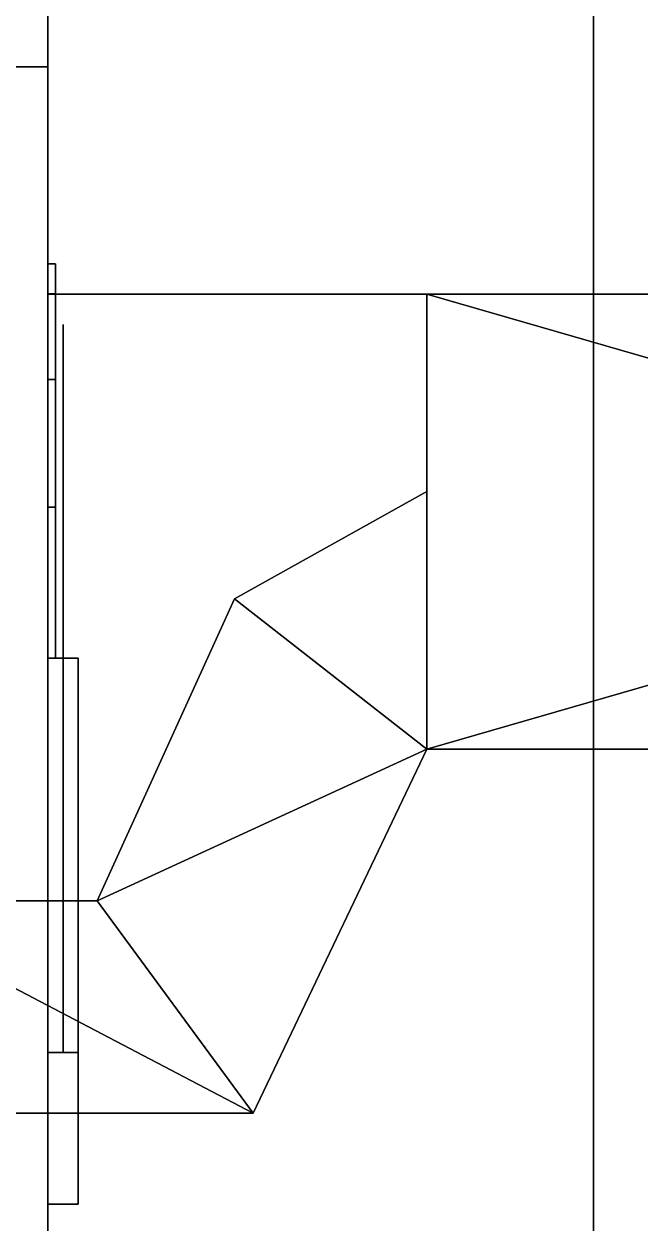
# Model space of a CAD drawing. Extents: x -150 to 2334, y -150 to 2984.
# Drawn here: x 1613.21 to 1633.53, y 727.8 to 767.37 of the extents above; entities that cross this region are included whole.
import ezdxf

# ---------------------------------------------------------------- set-up
doc = ezdxf.new("R2010")
doc.units = 0
for name, color, linetype in [('LAYER0', 7, 'CONTINUOUS'), ('LAYER243', 7, 'CONTINUOUS'), ('LAYER278', 7, 'CONTINUOUS'), ('LAYER309', 7, 'CONTINUOUS'), ('LAYER393', 28, 'CONTINUOUS'), ('LAYER394', 253, 'CONTINUOUS'), ('LAYER395', 28, 'CONTINUOUS'), ('LAYER396', 253, 'CONTINUOUS'), ('LAYER397', 28, 'CONTINUOUS'), ('LAYER398', 253, 'CONTINUOUS'), ('LAYER399', 28, 'CONTINUOUS'), ('LAYER400', 253, 'CONTINUOUS'), ('LAYER401', 28, 'CONTINUOUS'), ('LAYER402', 253, 'CONTINUOUS'), ('LAYER403', 251, 'CONTINUOUS'), ('LAYER727', 251, 'CONTINUOUS'), ('LAYER731', 251, 'CONTINUOUS')]:
    doc.layers.add(name, color=color, linetype=linetype)

msp = doc.modelspace()

# ---------------------------------------------------------------- linework, layer by layer
at = {"layer": 'LAYER0', "invisible_edges": 1}
for points in [[(2334, 2984, -5), (-150, -150, -5), (-150, 2984, -5), (2334, 2984, -5)], [(-150, -150, -5), (2334, 2984, -5), (2334, -150, -5), (-150, -150, -5)], [(2334, -150), (-150, 2984), (-150, -150), (2334, -150)], [(-150, 2984), (2334, -150), (2334, 2984), (-150, 2984)]]:
    msp.add_3dface(points, dxfattribs=at)
at = {"layer": 'LAYER243', "invisible_edges": 1}
for points in [[(2164, 776.458), (1614, 758.458), (1614, 776.458), (2164, 776.458)], [(1614, 758.458), (2164, 776.458), (2164, 758.458), (1614, 758.458)], [(1614, 776.458, 2350), (1614, 758.458), (1614, 758.458, 2350), (1614, 776.458, 2350)], [(1614, 758.458), (1614, 776.458, 2350), (1614, 776.458), (1614, 758.458)], [(2164, 758.458, 2350), (1614, 776.458, 2350), (1614, 758.458, 2350), (2164, 758.458, 2350)], [(1614, 776.458, 2350), (2164, 758.458, 2350), (2164, 776.458, 2350), (1614, 776.458, 2350)], [(2164, 758.458, 2350), (1614, 758.458), (2164, 758.458), (2164, 758.458, 2350)], [(1614, 758.458), (2164, 758.458, 2350), (1614, 758.458, 2350), (1614, 758.458)]]:
    msp.add_3dface(points, dxfattribs=at)
at = {"layer": 'LAYER278', "invisible_edges": 1}
for points in [[(2164, 45.78802, 80), (1614, 758.458, 80), (2164, 758.458, 80), (2164, 45.78802, 80)], [(1614, 758.458, 80), (2164, 45.78802, 80), (1614, 45.78802, 80), (1614, 758.458, 80)], [(2164, 758.458, 98), (1614, 758.458, 80), (1614, 758.458, 98), (2164, 758.458, 98)], [(1614, 758.458, 80), (2164, 758.458, 98), (2164, 758.458, 80), (1614, 758.458, 80)], [(1614, 45.78802, 98), (1614, 758.458, 80), (1614, 45.78802, 80), (1614, 45.78802, 98)], [(1614, 758.458, 80), (1614, 45.78802, 98), (1614, 758.458, 98), (1614, 758.458, 80)], [(1614, 45.78802, 98), (2164, 758.458, 98), (1614, 758.458, 98), (1614, 45.78802, 98)], [(2164, 758.458, 98), (1614, 45.78802, 98), (2164, 45.78802, 98), (2164, 758.458, 98)]]:
    msp.add_3dface(points, dxfattribs=at)
at = {"layer": 'LAYER309', "invisible_edges": 1}
for points in [[(2164, 758.458, 2349), (1614, 45.78802, 2349), (2164, 45.78802, 2349), (2164, 758.458, 2349)], [(1614, 45.78802, 2349), (2164, 758.458, 2349), (1614, 758.458, 2349), (1614, 45.78802, 2349)], [(2164, 758.458, 2349), (1614, 758.458, 2331), (1614, 758.458, 2349), (2164, 758.458, 2349)], [(1614, 758.458, 2331), (2164, 758.458, 2349), (2164, 758.458, 2331), (1614, 758.458, 2331)], [(1614, 758.458, 2331), (1614, 45.78802, 2349), (1614, 758.458, 2349), (1614, 758.458, 2331)], [(1614, 45.78802, 2349), (1614, 758.458, 2331), (1614, 45.78802, 2331), (1614, 45.78802, 2349)], [(1614, 758.458, 2331), (2164, 45.78802, 2331), (1614, 45.78802, 2331), (1614, 758.458, 2331)], [(2164, 45.78802, 2331), (1614, 758.458, 2331), (2164, 758.458, 2331), (2164, 45.78802, 2331)]]:
    msp.add_3dface(points, dxfattribs=at)
at = {"layer": 'LAYER393'}
for points, invisible_edges in [([(1614.25, 758.4684, 178.0251), (1614.25, 759.458, 183), (1614.25, 757.458, 183), (1614.25, 757.458, 177.5)], 10), ([(1614.25, 759.458, 183), (1614.25, 758.4684, 187.9749), (1614.25, 757.458, 188.5), (1614.25, 757.458, 183)], 10), ([(1614.25, 755.6504, 173.8076), (1614.25, 758.4684, 178.0251), (1614.25, 757.458, 177.5), (1614.25, 753.958, 177.5)], 10), ([(1614.25, 758.4684, 187.9749), (1614.25, 755.6504, 192.1924), (1614.25, 753.958, 188.5), (1614.25, 757.458, 188.5)], 10), ([(1614.5, 757.458, 188.5), (1614.5, 757.458, 177.5), (1614.5, 750.458, 177.5), (1614.5, 750.6675, 188.3167)], 4), ([(1614.25, 751.4329, 170.9896), (1614.25, 755.6504, 173.8076), (1614.25, 753.958, 177.5), (1614.25, 750.458, 177.5)], 10), ([(1614.25, 755.6504, 192.1924), (1614.25, 751.4329, 195.0104), (1614.25, 750.458, 188.5), (1614.25, 753.958, 188.5)], 10), ([(1614.25, 746.458, 170), (1614.25, 751.4329, 170.9896), (1614.25, 750.458, 177.5), (1614.25, 746.458, 174)], 2), ([(1614.25, 751.4329, 195.0104), (1614.25, 746.458, 196), (1614.25, 746.458, 192), (1614.25, 750.458, 188.5)], 8), ([(1614.5, 750.6675, 188.3167), (1614.5, 750.458, 177.5), (1614.5, 746.458, 174), (1614.5, 746.458, 192)], 5), ([(1614.5, 746.458, 192), (1614.5, 746.458, 174), (1614.5, 733.458, 174), (1614.5, 733.458, 192)], 1), ([(1615, 728.458, 162), (1615, 733.458, 174), (1615, 746.458, 174), (1615, 746.458, 162)], 1), ([(1615, 728.458, 204), (1615, 733.458, 192), (1615, 746.458, 192), (1615, 746.458, 204)], 1), ([(1615, 728.458, 204), (1615, 728.458, 162), (1615, 733.458, 174), (1615, 733.458, 192)], 10)]:
    msp.add_3dface(points, dxfattribs=dict(at, invisible_edges=invisible_edges))
for points in [[(1614, 746.458, 174), (1614, 746.458, 162), (1614, 746.458, 174)], [(1614, 746.458, 192), (1614, 746.458, 204), (1614, 746.458, 192)], [(1615, 733.458, 174), (1614, 733.458, 174), (1614, 746.458, 174), (1615, 746.458, 174)], [(1615, 746.458, 174), (1614, 746.458, 174), (1614, 746.458, 162), (1615, 746.458, 162)], [(1615, 746.458, 162), (1614, 746.458, 162), (1614, 728.458, 162), (1615, 728.458, 162)], [(1615, 733.458, 192), (1614, 733.458, 192), (1614, 746.458, 192), (1615, 746.458, 192)], [(1615, 746.458, 192), (1614, 746.458, 192), (1614, 746.458, 204), (1615, 746.458, 204)], [(1615, 746.458, 204), (1614, 746.458, 204), (1614, 728.458, 204), (1615, 728.458, 204)], [(1614, 728.458, 162), (1614, 746.458, 162), (1614, 746.458, 204), (1614, 728.458, 204)], [(1615, 728.458, 162), (1615, 746.458, 162), (1615, 746.458, 162), (1615, 728.458, 162)], [(1615, 728.458, 204), (1615, 746.458, 204), (1615, 746.458, 204), (1615, 728.458, 204)], [(1614, 733.458, 174), (1614, 733.458, 192), (1614, 733.458, 174)], [(1615, 733.458, 174), (1614, 733.458, 174), (1614, 733.458, 192), (1615, 733.458, 192)], [(1615, 728.458, 204), (1614, 728.458, 204), (1615, 728.458, 204)], [(1614, 728.458, 162), (1614, 728.458, 204), (1615, 728.458, 204), (1615, 728.458, 162)]]:
    msp.add_3dface(points, dxfattribs=at)
at = {"layer": 'LAYER394'}
for points in [[(1678.5, 758.458, 176.2174), (1626.5, 743.458, 176.2174), (1626.5, 758.458, 176.2174), (1678.5, 758.458, 176.2174)], [(1678.5, 743.458, 176.2174), (1626.5, 743.458, 176.2174), (1678.5, 758.458, 176.2174), (1678.5, 743.458, 176.2174)], [(1626.5, 758.458, 189.7826), (1678.5, 743.458, 189.7826), (1678.5, 758.458, 189.7826), (1626.5, 758.458, 189.7826)], [(1626.5, 743.458, 189.7826), (1678.5, 743.458, 189.7826), (1626.5, 758.458, 189.7826), (1626.5, 743.458, 189.7826)], [(1626.5, 751.958, 189.7826), (1620.16, 748.418, 189.7826), (1626.5, 743.458, 189.7826), (1626.5, 751.958, 189.7826)], [(1626.5, 751.958, 176.2174), (1626.5, 743.458, 176.2174), (1620.16, 748.418, 176.2174), (1626.5, 751.958, 176.2174)], [(1615.62, 738.458, 189.7826), (1626.5, 743.458, 189.7826), (1620.16, 748.418, 189.7826), (1615.62, 738.458, 189.7826)], [(1615.62, 738.458, 176.2174), (1620.16, 748.418, 176.2174), (1626.5, 743.458, 176.2174), (1615.62, 738.458, 176.2174)], [(1620.77, 731.458, 189.7826), (1626.5, 743.458, 189.7826), (1615.62, 738.458, 189.7826), (1620.77, 731.458, 189.7826)], [(1620.77, 731.458, 176.2174), (1615.62, 738.458, 176.2174), (1626.5, 743.458, 176.2174), (1620.77, 731.458, 176.2174)], [(1626.5, 743.458, 176.2174), (1620.77, 731.458, 189.7826), (1620.77, 731.458, 176.2174), (1626.5, 743.458, 176.2174)], [(1626.5, 743.458, 189.7826), (1620.77, 731.458, 189.7826), (1626.5, 743.458, 176.2174), (1626.5, 743.458, 189.7826)], [(1678.5, 743.458, 176.2174), (1626.5, 743.458, 189.7826), (1626.5, 743.458, 176.2174), (1678.5, 743.458, 176.2174)], [(1678.5, 743.458, 189.7826), (1626.5, 743.458, 189.7826), (1678.5, 743.458, 176.2174), (1678.5, 743.458, 189.7826)], [(1607.4, 738.458, 189.7826), (1606.4, 731.458, 189.7826), (1620.77, 731.458, 189.7826), (1607.4, 738.458, 189.7826)], [(1607.4, 738.458, 176.2174), (1620.77, 731.458, 176.2174), (1606.4, 731.458, 176.2174), (1607.4, 738.458, 176.2174)], [(1615.62, 738.458, 189.7826), (1607.4, 738.458, 189.7826), (1620.77, 731.458, 189.7826), (1615.62, 738.458, 189.7826)], [(1615.62, 738.458, 176.2174), (1620.77, 731.458, 176.2174), (1607.4, 738.458, 176.2174), (1615.62, 738.458, 176.2174)], [(1606.4, 731.458, 176.2174), (1620.77, 731.458, 176.2174), (1620.77, 731.458, 189.7826), (1606.4, 731.458, 176.2174)], [(1606.4, 731.458, 189.7826), (1606.4, 731.458, 176.2174), (1620.77, 731.458, 189.7826), (1606.4, 731.458, 189.7826)]]:
    msp.add_3dface(points, dxfattribs=at)
at = {"layer": 'LAYER395'}
for points, invisible_edges in [([(1614.25, 758.4684, 694.0251), (1614.25, 759.458, 699), (1614.25, 757.458, 699), (1614.25, 757.458, 693.5)], 10), ([(1614.25, 759.458, 699), (1614.25, 758.4684, 703.9749), (1614.25, 757.458, 704.5), (1614.25, 757.458, 699)], 10), ([(1614.25, 755.6504, 689.8076), (1614.25, 758.4684, 694.0251), (1614.25, 757.458, 693.5), (1614.25, 753.958, 693.5)], 10), ([(1614.25, 758.4684, 703.9749), (1614.25, 755.6504, 708.1924), (1614.25, 753.958, 704.5), (1614.25, 757.458, 704.5)], 10), ([(1614.5, 757.458, 704.5), (1614.5, 757.458, 693.5), (1614.5, 750.458, 693.5), (1614.5, 750.6675, 704.3167)], 4), ([(1614.25, 751.4329, 686.9896), (1614.25, 755.6504, 689.8076), (1614.25, 753.958, 693.5), (1614.25, 750.458, 693.5)], 10), ([(1614.25, 755.6504, 708.1924), (1614.25, 751.4329, 711.0104), (1614.25, 750.458, 704.5), (1614.25, 753.958, 704.5)], 10), ([(1614.25, 746.458, 686), (1614.25, 751.4329, 686.9896), (1614.25, 750.458, 693.5), (1614.25, 746.458, 690)], 2), ([(1614.25, 751.4329, 711.0104), (1614.25, 746.458, 712), (1614.25, 746.458, 708), (1614.25, 750.458, 704.5)], 8), ([(1614.5, 750.6675, 704.3167), (1614.5, 750.458, 693.5), (1614.5, 746.458, 690), (1614.5, 746.458, 708)], 5), ([(1614.5, 746.458, 708), (1614.5, 746.458, 690), (1614.5, 733.458, 690), (1614.5, 733.458, 708)], 1), ([(1615, 728.458, 678), (1615, 733.458, 690), (1615, 746.458, 690), (1615, 746.458, 678)], 1), ([(1615, 728.458, 720), (1615, 733.458, 708), (1615, 746.458, 708), (1615, 746.458, 720)], 1), ([(1615, 728.458, 720), (1615, 728.458, 678), (1615, 733.458, 690), (1615, 733.458, 708)], 10)]:
    msp.add_3dface(points, dxfattribs=dict(at, invisible_edges=invisible_edges))
for points in [[(1614, 746.458, 690), (1614, 746.458, 678), (1614, 746.458, 690)], [(1614, 746.458, 708), (1614, 746.458, 720), (1614, 746.458, 708)], [(1615, 733.458, 690), (1614, 733.458, 690), (1614, 746.458, 690), (1615, 746.458, 690)], [(1615, 746.458, 690), (1614, 746.458, 690), (1614, 746.458, 678), (1615, 746.458, 678)], [(1615, 746.458, 678), (1614, 746.458, 678), (1614, 728.458, 678), (1615, 728.458, 678)], [(1615, 733.458, 708), (1614, 733.458, 708), (1614, 746.458, 708), (1615, 746.458, 708)], [(1615, 746.458, 708), (1614, 746.458, 708), (1614, 746.458, 720), (1615, 746.458, 720)], [(1615, 746.458, 720), (1614, 746.458, 720), (1614, 728.458, 720), (1615, 728.458, 720)], [(1614, 728.458, 678), (1614, 746.458, 678), (1614, 746.458, 720), (1614, 728.458, 720)], [(1615, 728.458, 678), (1615, 746.458, 678), (1615, 746.458, 678), (1615, 728.458, 678)], [(1615, 728.458, 720), (1615, 746.458, 720), (1615, 746.458, 720), (1615, 728.458, 720)], [(1614, 733.458, 690), (1614, 733.458, 708), (1614, 733.458, 690)], [(1615, 733.458, 690), (1614, 733.458, 690), (1614, 733.458, 708), (1615, 733.458, 708)], [(1615, 728.458, 720), (1614, 728.458, 720), (1615, 728.458, 720)], [(1614, 728.458, 678), (1614, 728.458, 720), (1615, 728.458, 720), (1615, 728.458, 678)]]:
    msp.add_3dface(points, dxfattribs=at)
at = {"layer": 'LAYER396'}
for points in [[(1678.5, 758.458, 692.2174), (1626.5, 743.458, 692.2174), (1626.5, 758.458, 692.2174), (1678.5, 758.458, 692.2174)], [(1678.5, 743.458, 692.2174), (1626.5, 743.458, 692.2174), (1678.5, 758.458, 692.2174), (1678.5, 743.458, 692.2174)], [(1626.5, 758.458, 705.7826), (1678.5, 743.458, 705.7826), (1678.5, 758.458, 705.7826), (1626.5, 758.458, 705.7826)], [(1626.5, 743.458, 705.7826), (1678.5, 743.458, 705.7826), (1626.5, 758.458, 705.7826), (1626.5, 743.458, 705.7826)], [(1626.5, 751.958, 705.7826), (1620.16, 748.418, 705.7826), (1626.5, 743.458, 705.7826), (1626.5, 751.958, 705.7826)], [(1626.5, 751.958, 692.2174), (1626.5, 743.458, 692.2174), (1620.16, 748.418, 692.2174), (1626.5, 751.958, 692.2174)], [(1615.62, 738.458, 705.7826), (1626.5, 743.458, 705.7826), (1620.16, 748.418, 705.7826), (1615.62, 738.458, 705.7826)], [(1615.62, 738.458, 692.2174), (1620.16, 748.418, 692.2174), (1626.5, 743.458, 692.2174), (1615.62, 738.458, 692.2174)], [(1620.77, 731.458, 705.7826), (1626.5, 743.458, 705.7826), (1615.62, 738.458, 705.7826), (1620.77, 731.458, 705.7826)], [(1620.77, 731.458, 692.2174), (1615.62, 738.458, 692.2174), (1626.5, 743.458, 692.2174), (1620.77, 731.458, 692.2174)], [(1626.5, 743.458, 692.2174), (1620.77, 731.458, 705.7826), (1620.77, 731.458, 692.2174), (1626.5, 743.458, 692.2174)], [(1626.5, 743.458, 705.7826), (1620.77, 731.458, 705.7826), (1626.5, 743.458, 692.2174), (1626.5, 743.458, 705.7826)], [(1678.5, 743.458, 692.2174), (1626.5, 743.458, 705.7826), (1626.5, 743.458, 692.2174), (1678.5, 743.458, 692.2174)], [(1678.5, 743.458, 705.7826), (1626.5, 743.458, 705.7826), (1678.5, 743.458, 692.2174), (1678.5, 743.458, 705.7826)], [(1607.4, 738.458, 705.7826), (1606.4, 731.458, 705.7826), (1620.77, 731.458, 705.7826), (1607.4, 738.458, 705.7826)], [(1607.4, 738.458, 692.2174), (1620.77, 731.458, 692.2174), (1606.4, 731.458, 692.2174), (1607.4, 738.458, 692.2174)], [(1615.62, 738.458, 705.7826), (1607.4, 738.458, 705.7826), (1620.77, 731.458, 705.7826), (1615.62, 738.458, 705.7826)], [(1615.62, 738.458, 692.2174), (1620.77, 731.458, 692.2174), (1607.4, 738.458, 692.2174), (1615.62, 738.458, 692.2174)], [(1606.4, 731.458, 692.2174), (1620.77, 731.458, 692.2174), (1620.77, 731.458, 705.7826), (1606.4, 731.458, 692.2174)], [(1606.4, 731.458, 705.7826), (1606.4, 731.458, 692.2174), (1620.77, 731.458, 705.7826), (1606.4, 731.458, 705.7826)]]:
    msp.add_3dface(points, dxfattribs=at)
at = {"layer": 'LAYER397'}
for points, invisible_edges in [([(1614.25, 758.4684, 1210.025), (1614.25, 759.458, 1215), (1614.25, 757.458, 1215), (1614.25, 757.458, 1209.5)], 10), ([(1614.25, 759.458, 1215), (1614.25, 758.4684, 1219.975), (1614.25, 757.458, 1220.5), (1614.25, 757.458, 1215)], 10), ([(1614.25, 755.6504, 1205.808), (1614.25, 758.4684, 1210.025), (1614.25, 757.458, 1209.5), (1614.25, 753.958, 1209.5)], 10), ([(1614.25, 758.4684, 1219.975), (1614.25, 755.6504, 1224.192), (1614.25, 753.958, 1220.5), (1614.25, 757.458, 1220.5)], 10), ([(1614.5, 757.458, 1220.5), (1614.5, 757.458, 1209.5), (1614.5, 750.458, 1209.5), (1614.5, 750.6675, 1220.317)], 4), ([(1614.25, 751.4329, 1202.99), (1614.25, 755.6504, 1205.808), (1614.25, 753.958, 1209.5), (1614.25, 750.458, 1209.5)], 10), ([(1614.25, 755.6504, 1224.192), (1614.25, 751.4329, 1227.01), (1614.25, 750.458, 1220.5), (1614.25, 753.958, 1220.5)], 10), ([(1614.25, 746.458, 1202), (1614.25, 751.4329, 1202.99), (1614.25, 750.458, 1209.5), (1614.25, 746.458, 1206)], 2), ([(1614.25, 751.4329, 1227.01), (1614.25, 746.458, 1228), (1614.25, 746.458, 1224), (1614.25, 750.458, 1220.5)], 8), ([(1614.5, 750.6675, 1220.317), (1614.5, 750.458, 1209.5), (1614.5, 746.458, 1206), (1614.5, 746.458, 1224)], 5), ([(1614.5, 746.458, 1224), (1614.5, 746.458, 1206), (1614.5, 733.458, 1206), (1614.5, 733.458, 1224)], 1), ([(1615, 728.458, 1194), (1615, 733.458, 1206), (1615, 746.458, 1206), (1615, 746.458, 1194)], 1), ([(1615, 728.458, 1236), (1615, 733.458, 1224), (1615, 746.458, 1224), (1615, 746.458, 1236)], 1), ([(1615, 728.458, 1236), (1615, 728.458, 1194), (1615, 733.458, 1206), (1615, 733.458, 1224)], 10)]:
    msp.add_3dface(points, dxfattribs=dict(at, invisible_edges=invisible_edges))
for points in [[(1614, 746.458, 1206), (1614, 746.458, 1194), (1614, 746.458, 1206)], [(1614, 746.458, 1224), (1614, 746.458, 1236), (1614, 746.458, 1224)], [(1615, 733.458, 1206), (1614, 733.458, 1206), (1614, 746.458, 1206), (1615, 746.458, 1206)], [(1615, 746.458, 1206), (1614, 746.458, 1206), (1614, 746.458, 1194), (1615, 746.458, 1194)], [(1615, 746.458, 1194), (1614, 746.458, 1194), (1614, 728.458, 1194), (1615, 728.458, 1194)], [(1615, 733.458, 1224), (1614, 733.458, 1224), (1614, 746.458, 1224), (1615, 746.458, 1224)], [(1615, 746.458, 1224), (1614, 746.458, 1224), (1614, 746.458, 1236), (1615, 746.458, 1236)], [(1615, 746.458, 1236), (1614, 746.458, 1236), (1614, 728.458, 1236), (1615, 728.458, 1236)], [(1614, 728.458, 1194), (1614, 746.458, 1194), (1614, 746.458, 1236), (1614, 728.458, 1236)], [(1615, 728.458, 1194), (1615, 746.458, 1194), (1615, 746.458, 1194), (1615, 728.458, 1194)], [(1615, 728.458, 1236), (1615, 746.458, 1236), (1615, 746.458, 1236), (1615, 728.458, 1236)], [(1614, 733.458, 1206), (1614, 733.458, 1224), (1614, 733.458, 1206)], [(1615, 733.458, 1206), (1614, 733.458, 1206), (1614, 733.458, 1224), (1615, 733.458, 1224)], [(1615, 728.458, 1236), (1614, 728.458, 1236), (1615, 728.458, 1236)], [(1614, 728.458, 1194), (1614, 728.458, 1236), (1615, 728.458, 1236), (1615, 728.458, 1194)]]:
    msp.add_3dface(points, dxfattribs=at)
at = {"layer": 'LAYER398'}
for points in [[(1678.5, 758.458, 1208.217), (1626.5, 743.458, 1208.217), (1626.5, 758.458, 1208.217), (1678.5, 758.458, 1208.217)], [(1678.5, 743.458, 1208.217), (1626.5, 743.458, 1208.217), (1678.5, 758.458, 1208.217), (1678.5, 743.458, 1208.217)], [(1626.5, 758.458, 1221.783), (1678.5, 743.458, 1221.783), (1678.5, 758.458, 1221.783), (1626.5, 758.458, 1221.783)], [(1626.5, 743.458, 1221.783), (1678.5, 743.458, 1221.783), (1626.5, 758.458, 1221.783), (1626.5, 743.458, 1221.783)], [(1626.5, 751.958, 1221.783), (1620.16, 748.418, 1221.783), (1626.5, 743.458, 1221.783), (1626.5, 751.958, 1221.783)], [(1626.5, 751.958, 1208.217), (1626.5, 743.458, 1208.217), (1620.16, 748.418, 1208.217), (1626.5, 751.958, 1208.217)], [(1615.62, 738.458, 1221.783), (1626.5, 743.458, 1221.783), (1620.16, 748.418, 1221.783), (1615.62, 738.458, 1221.783)], [(1615.62, 738.458, 1208.217), (1620.16, 748.418, 1208.217), (1626.5, 743.458, 1208.217), (1615.62, 738.458, 1208.217)], [(1620.77, 731.458, 1221.783), (1626.5, 743.458, 1221.783), (1615.62, 738.458, 1221.783), (1620.77, 731.458, 1221.783)], [(1620.77, 731.458, 1208.217), (1615.62, 738.458, 1208.217), (1626.5, 743.458, 1208.217), (1620.77, 731.458, 1208.217)], [(1626.5, 743.458, 1208.217), (1620.77, 731.458, 1221.783), (1620.77, 731.458, 1208.217), (1626.5, 743.458, 1208.217)], [(1626.5, 743.458, 1221.783), (1620.77, 731.458, 1221.783), (1626.5, 743.458, 1208.217), (1626.5, 743.458, 1221.783)], [(1678.5, 743.458, 1208.217), (1626.5, 743.458, 1221.783), (1626.5, 743.458, 1208.217), (1678.5, 743.458, 1208.217)], [(1678.5, 743.458, 1221.783), (1626.5, 743.458, 1221.783), (1678.5, 743.458, 1208.217), (1678.5, 743.458, 1221.783)], [(1607.4, 738.458, 1221.783), (1606.4, 731.458, 1221.783), (1620.77, 731.458, 1221.783), (1607.4, 738.458, 1221.783)], [(1607.4, 738.458, 1208.217), (1620.77, 731.458, 1208.217), (1606.4, 731.458, 1208.217), (1607.4, 738.458, 1208.217)], [(1615.62, 738.458, 1221.783), (1607.4, 738.458, 1221.783), (1620.77, 731.458, 1221.783), (1615.62, 738.458, 1221.783)], [(1615.62, 738.458, 1208.217), (1620.77, 731.458, 1208.217), (1607.4, 738.458, 1208.217), (1615.62, 738.458, 1208.217)], [(1606.4, 731.458, 1208.217), (1620.77, 731.458, 1208.217), (1620.77, 731.458, 1221.783), (1606.4, 731.458, 1208.217)], [(1606.4, 731.458, 1221.783), (1606.4, 731.458, 1208.217), (1620.77, 731.458, 1221.783), (1606.4, 731.458, 1221.783)]]:
    msp.add_3dface(points, dxfattribs=at)
at = {"layer": 'LAYER399'}
for points, invisible_edges in [([(1614.25, 758.4684, 1726.025), (1614.25, 759.458, 1731), (1614.25, 757.458, 1731), (1614.25, 757.458, 1725.5)], 10), ([(1614.25, 759.458, 1731), (1614.25, 758.4684, 1735.975), (1614.25, 757.458, 1736.5), (1614.25, 757.458, 1731)], 10), ([(1614.25, 755.6504, 1721.808), (1614.25, 758.4684, 1726.025), (1614.25, 757.458, 1725.5), (1614.25, 753.958, 1725.5)], 10), ([(1614.25, 758.4684, 1735.975), (1614.25, 755.6504, 1740.192), (1614.25, 753.958, 1736.5), (1614.25, 757.458, 1736.5)], 10), ([(1614.5, 757.458, 1736.5), (1614.5, 757.458, 1725.5), (1614.5, 750.458, 1725.5), (1614.5, 750.6675, 1736.317)], 4), ([(1614.25, 751.4329, 1718.99), (1614.25, 755.6504, 1721.808), (1614.25, 753.958, 1725.5), (1614.25, 750.458, 1725.5)], 10), ([(1614.25, 755.6504, 1740.192), (1614.25, 751.4329, 1743.01), (1614.25, 750.458, 1736.5), (1614.25, 753.958, 1736.5)], 10), ([(1614.25, 746.458, 1718), (1614.25, 751.4329, 1718.99), (1614.25, 750.458, 1725.5), (1614.25, 746.458, 1722)], 2), ([(1614.25, 751.4329, 1743.01), (1614.25, 746.458, 1744), (1614.25, 746.458, 1740), (1614.25, 750.458, 1736.5)], 8), ([(1614.5, 750.6675, 1736.317), (1614.5, 750.458, 1725.5), (1614.5, 746.458, 1722), (1614.5, 746.458, 1740)], 5), ([(1614.5, 746.458, 1740), (1614.5, 746.458, 1722), (1614.5, 733.458, 1722), (1614.5, 733.458, 1740)], 1), ([(1615, 728.458, 1710), (1615, 733.458, 1722), (1615, 746.458, 1722), (1615, 746.458, 1710)], 1), ([(1615, 728.458, 1752), (1615, 733.458, 1740), (1615, 746.458, 1740), (1615, 746.458, 1752)], 1), ([(1615, 728.458, 1752), (1615, 728.458, 1710), (1615, 733.458, 1722), (1615, 733.458, 1740)], 10)]:
    msp.add_3dface(points, dxfattribs=dict(at, invisible_edges=invisible_edges))
for points in [[(1614, 746.458, 1722), (1614, 746.458, 1710), (1614, 746.458, 1722)], [(1614, 746.458, 1740), (1614, 746.458, 1752), (1614, 746.458, 1740)], [(1615, 733.458, 1722), (1614, 733.458, 1722), (1614, 746.458, 1722), (1615, 746.458, 1722)], [(1615, 746.458, 1722), (1614, 746.458, 1722), (1614, 746.458, 1710), (1615, 746.458, 1710)], [(1615, 746.458, 1710), (1614, 746.458, 1710), (1614, 728.458, 1710), (1615, 728.458, 1710)], [(1615, 733.458, 1740), (1614, 733.458, 1740), (1614, 746.458, 1740), (1615, 746.458, 1740)], [(1615, 746.458, 1740), (1614, 746.458, 1740), (1614, 746.458, 1752), (1615, 746.458, 1752)], [(1615, 746.458, 1752), (1614, 746.458, 1752), (1614, 728.458, 1752), (1615, 728.458, 1752)], [(1614, 728.458, 1710), (1614, 746.458, 1710), (1614, 746.458, 1752), (1614, 728.458, 1752)], [(1615, 728.458, 1710), (1615, 746.458, 1710), (1615, 746.458, 1710), (1615, 728.458, 1710)], [(1615, 728.458, 1752), (1615, 746.458, 1752), (1615, 746.458, 1752), (1615, 728.458, 1752)], [(1614, 733.458, 1722), (1614, 733.458, 1740), (1614, 733.458, 1722)], [(1615, 733.458, 1722), (1614, 733.458, 1722), (1614, 733.458, 1740), (1615, 733.458, 1740)], [(1615, 728.458, 1752), (1614, 728.458, 1752), (1615, 728.458, 1752)], [(1614, 728.458, 1710), (1614, 728.458, 1752), (1615, 728.458, 1752), (1615, 728.458, 1710)]]:
    msp.add_3dface(points, dxfattribs=at)
at = {"layer": 'LAYER400'}
for points in [[(1678.5, 758.458, 1724.217), (1626.5, 743.458, 1724.217), (1626.5, 758.458, 1724.217), (1678.5, 758.458, 1724.217)], [(1678.5, 743.458, 1724.217), (1626.5, 743.458, 1724.217), (1678.5, 758.458, 1724.217), (1678.5, 743.458, 1724.217)], [(1626.5, 758.458, 1737.783), (1678.5, 743.458, 1737.783), (1678.5, 758.458, 1737.783), (1626.5, 758.458, 1737.783)], [(1626.5, 743.458, 1737.783), (1678.5, 743.458, 1737.783), (1626.5, 758.458, 1737.783), (1626.5, 743.458, 1737.783)], [(1626.5, 751.958, 1737.783), (1620.16, 748.418, 1737.783), (1626.5, 743.458, 1737.783), (1626.5, 751.958, 1737.783)], [(1626.5, 751.958, 1724.217), (1626.5, 743.458, 1724.217), (1620.16, 748.418, 1724.217), (1626.5, 751.958, 1724.217)], [(1615.62, 738.458, 1737.783), (1626.5, 743.458, 1737.783), (1620.16, 748.418, 1737.783), (1615.62, 738.458, 1737.783)], [(1615.62, 738.458, 1724.217), (1620.16, 748.418, 1724.217), (1626.5, 743.458, 1724.217), (1615.62, 738.458, 1724.217)], [(1620.77, 731.458, 1737.783), (1626.5, 743.458, 1737.783), (1615.62, 738.458, 1737.783), (1620.77, 731.458, 1737.783)], [(1620.77, 731.458, 1724.217), (1615.62, 738.458, 1724.217), (1626.5, 743.458, 1724.217), (1620.77, 731.458, 1724.217)], [(1626.5, 743.458, 1724.217), (1620.77, 731.458, 1737.783), (1620.77, 731.458, 1724.217), (1626.5, 743.458, 1724.217)], [(1626.5, 743.458, 1737.783), (1620.77, 731.458, 1737.783), (1626.5, 743.458, 1724.217), (1626.5, 743.458, 1737.783)], [(1678.5, 743.458, 1724.217), (1626.5, 743.458, 1737.783), (1626.5, 743.458, 1724.217), (1678.5, 743.458, 1724.217)], [(1678.5, 743.458, 1737.783), (1626.5, 743.458, 1737.783), (1678.5, 743.458, 1724.217), (1678.5, 743.458, 1737.783)], [(1607.4, 738.458, 1737.783), (1606.4, 731.458, 1737.783), (1620.77, 731.458, 1737.783), (1607.4, 738.458, 1737.783)], [(1607.4, 738.458, 1724.217), (1620.77, 731.458, 1724.217), (1606.4, 731.458, 1724.217), (1607.4, 738.458, 1724.217)], [(1615.62, 738.458, 1737.783), (1607.4, 738.458, 1737.783), (1620.77, 731.458, 1737.783), (1615.62, 738.458, 1737.783)], [(1615.62, 738.458, 1724.217), (1620.77, 731.458, 1724.217), (1607.4, 738.458, 1724.217), (1615.62, 738.458, 1724.217)], [(1606.4, 731.458, 1724.217), (1620.77, 731.458, 1724.217), (1620.77, 731.458, 1737.783), (1606.4, 731.458, 1724.217)], [(1606.4, 731.458, 1737.783), (1606.4, 731.458, 1724.217), (1620.77, 731.458, 1737.783), (1606.4, 731.458, 1737.783)]]:
    msp.add_3dface(points, dxfattribs=at)
at = {"layer": 'LAYER401'}
for points, invisible_edges in [([(1614.25, 758.4684, 2242.025), (1614.25, 759.458, 2247), (1614.25, 757.458, 2247), (1614.25, 757.458, 2241.5)], 10), ([(1614.25, 759.458, 2247), (1614.25, 758.4684, 2251.975), (1614.25, 757.458, 2252.5), (1614.25, 757.458, 2247)], 10), ([(1614.25, 755.6504, 2237.808), (1614.25, 758.4684, 2242.025), (1614.25, 757.458, 2241.5), (1614.25, 753.958, 2241.5)], 10), ([(1614.25, 758.4684, 2251.975), (1614.25, 755.6504, 2256.192), (1614.25, 753.958, 2252.5), (1614.25, 757.458, 2252.5)], 10), ([(1614.5, 757.458, 2252.5), (1614.5, 757.458, 2241.5), (1614.5, 750.458, 2241.5), (1614.5, 750.6675, 2252.317)], 4), ([(1614.25, 751.4329, 2234.99), (1614.25, 755.6504, 2237.808), (1614.25, 753.958, 2241.5), (1614.25, 750.458, 2241.5)], 10), ([(1614.25, 755.6504, 2256.192), (1614.25, 751.4329, 2259.01), (1614.25, 750.458, 2252.5), (1614.25, 753.958, 2252.5)], 10), ([(1614.25, 746.458, 2234), (1614.25, 751.4329, 2234.99), (1614.25, 750.458, 2241.5), (1614.25, 746.458, 2238)], 2), ([(1614.25, 751.4329, 2259.01), (1614.25, 746.458, 2260), (1614.25, 746.458, 2256), (1614.25, 750.458, 2252.5)], 8), ([(1614.5, 750.6675, 2252.317), (1614.5, 750.458, 2241.5), (1614.5, 746.458, 2238), (1614.5, 746.458, 2256)], 5), ([(1614.5, 746.458, 2256), (1614.5, 746.458, 2238), (1614.5, 733.458, 2238), (1614.5, 733.458, 2256)], 1), ([(1615, 728.458, 2226), (1615, 733.458, 2238), (1615, 746.458, 2238), (1615, 746.458, 2226)], 1), ([(1615, 728.458, 2268), (1615, 733.458, 2256), (1615, 746.458, 2256), (1615, 746.458, 2268)], 1), ([(1615, 728.458, 2268), (1615, 728.458, 2226), (1615, 733.458, 2238), (1615, 733.458, 2256)], 10)]:
    msp.add_3dface(points, dxfattribs=dict(at, invisible_edges=invisible_edges))
for points in [[(1614, 746.458, 2238), (1614, 746.458, 2226), (1614, 746.458, 2238)], [(1614, 746.458, 2256), (1614, 746.458, 2268), (1614, 746.458, 2256)], [(1615, 733.458, 2238), (1614, 733.458, 2238), (1614, 746.458, 2238), (1615, 746.458, 2238)], [(1615, 746.458, 2238), (1614, 746.458, 2238), (1614, 746.458, 2226), (1615, 746.458, 2226)], [(1615, 746.458, 2226), (1614, 746.458, 2226), (1614, 728.458, 2226), (1615, 728.458, 2226)], [(1615, 733.458, 2256), (1614, 733.458, 2256), (1614, 746.458, 2256), (1615, 746.458, 2256)], [(1615, 746.458, 2256), (1614, 746.458, 2256), (1614, 746.458, 2268), (1615, 746.458, 2268)], [(1615, 746.458, 2268), (1614, 746.458, 2268), (1614, 728.458, 2268), (1615, 728.458, 2268)], [(1614, 728.458, 2226), (1614, 746.458, 2226), (1614, 746.458, 2268), (1614, 728.458, 2268)], [(1615, 728.458, 2226), (1615, 746.458, 2226), (1615, 746.458, 2226), (1615, 728.458, 2226)], [(1615, 728.458, 2268), (1615, 746.458, 2268), (1615, 746.458, 2268), (1615, 728.458, 2268)], [(1614, 733.458, 2238), (1614, 733.458, 2256), (1614, 733.458, 2238)], [(1615, 733.458, 2238), (1614, 733.458, 2238), (1614, 733.458, 2256), (1615, 733.458, 2256)], [(1615, 728.458, 2268), (1614, 728.458, 2268), (1615, 728.458, 2268)], [(1614, 728.458, 2226), (1614, 728.458, 2268), (1615, 728.458, 2268), (1615, 728.458, 2226)]]:
    msp.add_3dface(points, dxfattribs=at)
at = {"layer": 'LAYER402'}
for points in [[(1678.5, 758.458, 2240.217), (1626.5, 743.458, 2240.217), (1626.5, 758.458, 2240.217), (1678.5, 758.458, 2240.217)], [(1678.5, 743.458, 2240.217), (1626.5, 743.458, 2240.217), (1678.5, 758.458, 2240.217), (1678.5, 743.458, 2240.217)], [(1626.5, 758.458, 2253.783), (1678.5, 743.458, 2253.783), (1678.5, 758.458, 2253.783), (1626.5, 758.458, 2253.783)], [(1626.5, 743.458, 2253.783), (1678.5, 743.458, 2253.783), (1626.5, 758.458, 2253.783), (1626.5, 743.458, 2253.783)], [(1626.5, 751.958, 2253.783), (1620.16, 748.418, 2253.783), (1626.5, 743.458, 2253.783), (1626.5, 751.958, 2253.783)], [(1626.5, 751.958, 2240.217), (1626.5, 743.458, 2240.217), (1620.16, 748.418, 2240.217), (1626.5, 751.958, 2240.217)], [(1615.62, 738.458, 2253.783), (1626.5, 743.458, 2253.783), (1620.16, 748.418, 2253.783), (1615.62, 738.458, 2253.783)], [(1615.62, 738.458, 2240.217), (1620.16, 748.418, 2240.217), (1626.5, 743.458, 2240.217), (1615.62, 738.458, 2240.217)], [(1620.77, 731.458, 2253.783), (1626.5, 743.458, 2253.783), (1615.62, 738.458, 2253.783), (1620.77, 731.458, 2253.783)], [(1620.77, 731.458, 2240.217), (1615.62, 738.458, 2240.217), (1626.5, 743.458, 2240.217), (1620.77, 731.458, 2240.217)], [(1626.5, 743.458, 2240.217), (1620.77, 731.458, 2253.783), (1620.77, 731.458, 2240.217), (1626.5, 743.458, 2240.217)], [(1626.5, 743.458, 2253.783), (1620.77, 731.458, 2253.783), (1626.5, 743.458, 2240.217), (1626.5, 743.458, 2253.783)], [(1678.5, 743.458, 2240.217), (1626.5, 743.458, 2253.783), (1626.5, 743.458, 2240.217), (1678.5, 743.458, 2240.217)], [(1678.5, 743.458, 2253.783), (1626.5, 743.458, 2253.783), (1678.5, 743.458, 2240.217), (1678.5, 743.458, 2253.783)], [(1607.4, 738.458, 2253.783), (1606.4, 731.458, 2253.783), (1620.77, 731.458, 2253.783), (1607.4, 738.458, 2253.783)], [(1607.4, 738.458, 2240.217), (1620.77, 731.458, 2240.217), (1606.4, 731.458, 2240.217), (1607.4, 738.458, 2240.217)], [(1615.62, 738.458, 2253.783), (1607.4, 738.458, 2253.783), (1620.77, 731.458, 2253.783), (1615.62, 738.458, 2253.783)], [(1615.62, 738.458, 2240.217), (1620.77, 731.458, 2240.217), (1607.4, 738.458, 2240.217), (1615.62, 738.458, 2240.217)], [(1606.4, 731.458, 2240.217), (1620.77, 731.458, 2240.217), (1620.77, 731.458, 2253.783), (1606.4, 731.458, 2240.217)], [(1606.4, 731.458, 2253.783), (1606.4, 731.458, 2240.217), (1620.77, 731.458, 2253.783), (1606.4, 731.458, 2253.783)]]:
    msp.add_3dface(points, dxfattribs=at)
at = {"layer": 'LAYER403', "invisible_edges": 1}
for points in [[(1614, 403.625, 83), (1596, 765.955, 83), (1614, 765.955, 83), (1614, 403.625, 83)], [(1596, 765.955, 83), (1614, 403.625, 83), (1596, 403.625, 83), (1596, 765.955, 83)], [(1596, 765.955, 83), (1614, 765.955, 2347), (1614, 765.955, 83), (1596, 765.955, 83)], [(1614, 765.955, 2347), (1596, 765.955, 83), (1596, 765.955, 2347), (1614, 765.955, 2347)], [(1596, 403.625, 2347), (1614, 765.955, 2347), (1596, 765.955, 2347), (1596, 403.625, 2347)], [(1614, 765.955, 2347), (1596, 403.625, 2347), (1614, 403.625, 2347), (1614, 765.955, 2347)], [(1614, 403.625, 83), (1614, 765.955, 2347), (1614, 403.625, 2347), (1614, 403.625, 83)], [(1614, 765.955, 2347), (1614, 403.625, 83), (1614, 765.955, 83), (1614, 765.955, 2347)]]:
    msp.add_3dface(points, dxfattribs=at)
at = {"layer": 'LAYER727', "invisible_edges": 1}
for points in [[(1614, -22.20801, 2350), (1614, 2237.792, 2420), (1614, 2237.792, 2350), (1614, -22.20801, 2350)], [(1614, 2237.792, 2420), (1614, -22.20801, 2350), (1614, -22.20801, 2420), (1614, 2237.792, 2420)], [(1632, -22.20801, 2420), (1614, 2237.792, 2420), (1614, -22.20801, 2420), (1632, -22.20801, 2420)], [(1614, 2237.792, 2420), (1632, -22.20801, 2420), (1632, 2237.792, 2420), (1614, 2237.792, 2420)], [(1632, 2237.792, 2350), (1614, -22.20801, 2350), (1614, 2237.792, 2350), (1632, 2237.792, 2350)], [(1614, -22.20801, 2350), (1632, 2237.792, 2350), (1632, -22.20801, 2350), (1614, -22.20801, 2350)], [(1632, -22.20801, 2420), (1632, 2237.792, 2350), (1632, 2237.792, 2420), (1632, -22.20801, 2420)], [(1632, 2237.792, 2350), (1632, -22.20801, 2420), (1632, -22.20801, 2350), (1632, 2237.792, 2350)]]:
    msp.add_3dface(points, dxfattribs=at)
at = {"layer": 'LAYER731', "invisible_edges": 1}
for points in [[(1614, -22.20801, 80), (1596, 2237.792, 80), (1596, -22.20801, 80), (1614, -22.20801, 80)], [(1596, 2237.792, 80), (1614, -22.20801, 80), (1614, 2237.792, 80), (1596, 2237.792, 80)], [(1614, 2237.792), (1596, -22.20801), (1596, 2237.792), (1614, 2237.792)], [(1596, -22.20801), (1614, 2237.792), (1614, -22.20801), (1596, -22.20801)], [(1614, -22.20801, 80), (1614, 2237.792), (1614, 2237.792, 80), (1614, -22.20801, 80)], [(1614, 2237.792), (1614, -22.20801, 80), (1614, -22.20801), (1614, 2237.792)]]:
    msp.add_3dface(points, dxfattribs=at)

# ---------------------------------------------------------------- meshes
at = {"layer": 'LAYER393'}
mesh = msp.add_polymesh((2, 9), dxfattribs=at)
for k, corner in enumerate([(1614.25, 746.458, 170), (1614.25, 751.4329, 170.9896), (1614.25, 755.6504, 173.8076), (1614.25, 758.4684, 178.0251), (1614.25, 759.458, 183), (1614.25, 758.4684, 187.9749), (1614.25, 755.6504, 192.1924), (1614.25, 751.4329, 195.0104), (1614.25, 746.458, 196), (1614, 746.458, 170), (1614, 751.4329, 170.9896), (1614, 755.6504, 173.8076), (1614, 758.4684, 178.0251), (1614, 759.458, 183), (1614, 758.4684, 187.9749), (1614, 755.6504, 192.1924), (1614, 751.4329, 195.0104), (1614, 746.458, 196)]):
    mesh.set_mesh_vertex(divmod(k, 9), corner)
at = {"layer": 'LAYER395'}
mesh = msp.add_polymesh((2, 9), dxfattribs=at)
for k, corner in enumerate([(1614.25, 746.458, 686), (1614.25, 751.4329, 686.9896), (1614.25, 755.6504, 689.8076), (1614.25, 758.4684, 694.0251), (1614.25, 759.458, 699), (1614.25, 758.4684, 703.9749), (1614.25, 755.6504, 708.1924), (1614.25, 751.4329, 711.0104), (1614.25, 746.458, 712), (1614, 746.458, 686), (1614, 751.4329, 686.9896), (1614, 755.6504, 689.8076), (1614, 758.4684, 694.0251), (1614, 759.458, 699), (1614, 758.4684, 703.9749), (1614, 755.6504, 708.1924), (1614, 751.4329, 711.0104), (1614, 746.458, 712)]):
    mesh.set_mesh_vertex(divmod(k, 9), corner)
at = {"layer": 'LAYER397'}
mesh = msp.add_polymesh((2, 9), dxfattribs=at)
for k, corner in enumerate([(1614.25, 746.458, 1202), (1614.25, 751.4329, 1202.99), (1614.25, 755.6504, 1205.808), (1614.25, 758.4684, 1210.025), (1614.25, 759.458, 1215), (1614.25, 758.4684, 1219.975), (1614.25, 755.6504, 1224.192), (1614.25, 751.4329, 1227.01), (1614.25, 746.458, 1228), (1614, 746.458, 1202), (1614, 751.4329, 1202.99), (1614, 755.6504, 1205.808), (1614, 758.4684, 1210.025), (1614, 759.458, 1215), (1614, 758.4684, 1219.975), (1614, 755.6504, 1224.192), (1614, 751.4329, 1227.01), (1614, 746.458, 1228)]):
    mesh.set_mesh_vertex(divmod(k, 9), corner)
at = {"layer": 'LAYER399'}
mesh = msp.add_polymesh((2, 9), dxfattribs=at)
for k, corner in enumerate([(1614.25, 746.458, 1718), (1614.25, 751.4329, 1718.99), (1614.25, 755.6504, 1721.808), (1614.25, 758.4684, 1726.025), (1614.25, 759.458, 1731), (1614.25, 758.4684, 1735.975), (1614.25, 755.6504, 1740.192), (1614.25, 751.4329, 1743.01), (1614.25, 746.458, 1744), (1614, 746.458, 1718), (1614, 751.4329, 1718.99), (1614, 755.6504, 1721.808), (1614, 758.4684, 1726.025), (1614, 759.458, 1731), (1614, 758.4684, 1735.975), (1614, 755.6504, 1740.192), (1614, 751.4329, 1743.01), (1614, 746.458, 1744)]):
    mesh.set_mesh_vertex(divmod(k, 9), corner)
at = {"layer": 'LAYER401'}
mesh = msp.add_polymesh((2, 9), dxfattribs=at)
for k, corner in enumerate([(1614.25, 746.458, 2234), (1614.25, 751.4329, 2234.99), (1614.25, 755.6504, 2237.808), (1614.25, 758.4684, 2242.025), (1614.25, 759.458, 2247), (1614.25, 758.4684, 2251.975), (1614.25, 755.6504, 2256.192), (1614.25, 751.4329, 2259.01), (1614.25, 746.458, 2260), (1614, 746.458, 2234), (1614, 751.4329, 2234.99), (1614, 755.6504, 2237.808), (1614, 758.4684, 2242.025), (1614, 759.458, 2247), (1614, 758.4684, 2251.975), (1614, 755.6504, 2256.192), (1614, 751.4329, 2259.01), (1614, 746.458, 2260)]):
    mesh.set_mesh_vertex(divmod(k, 9), corner)

doc.saveas('drawing.dxf')
